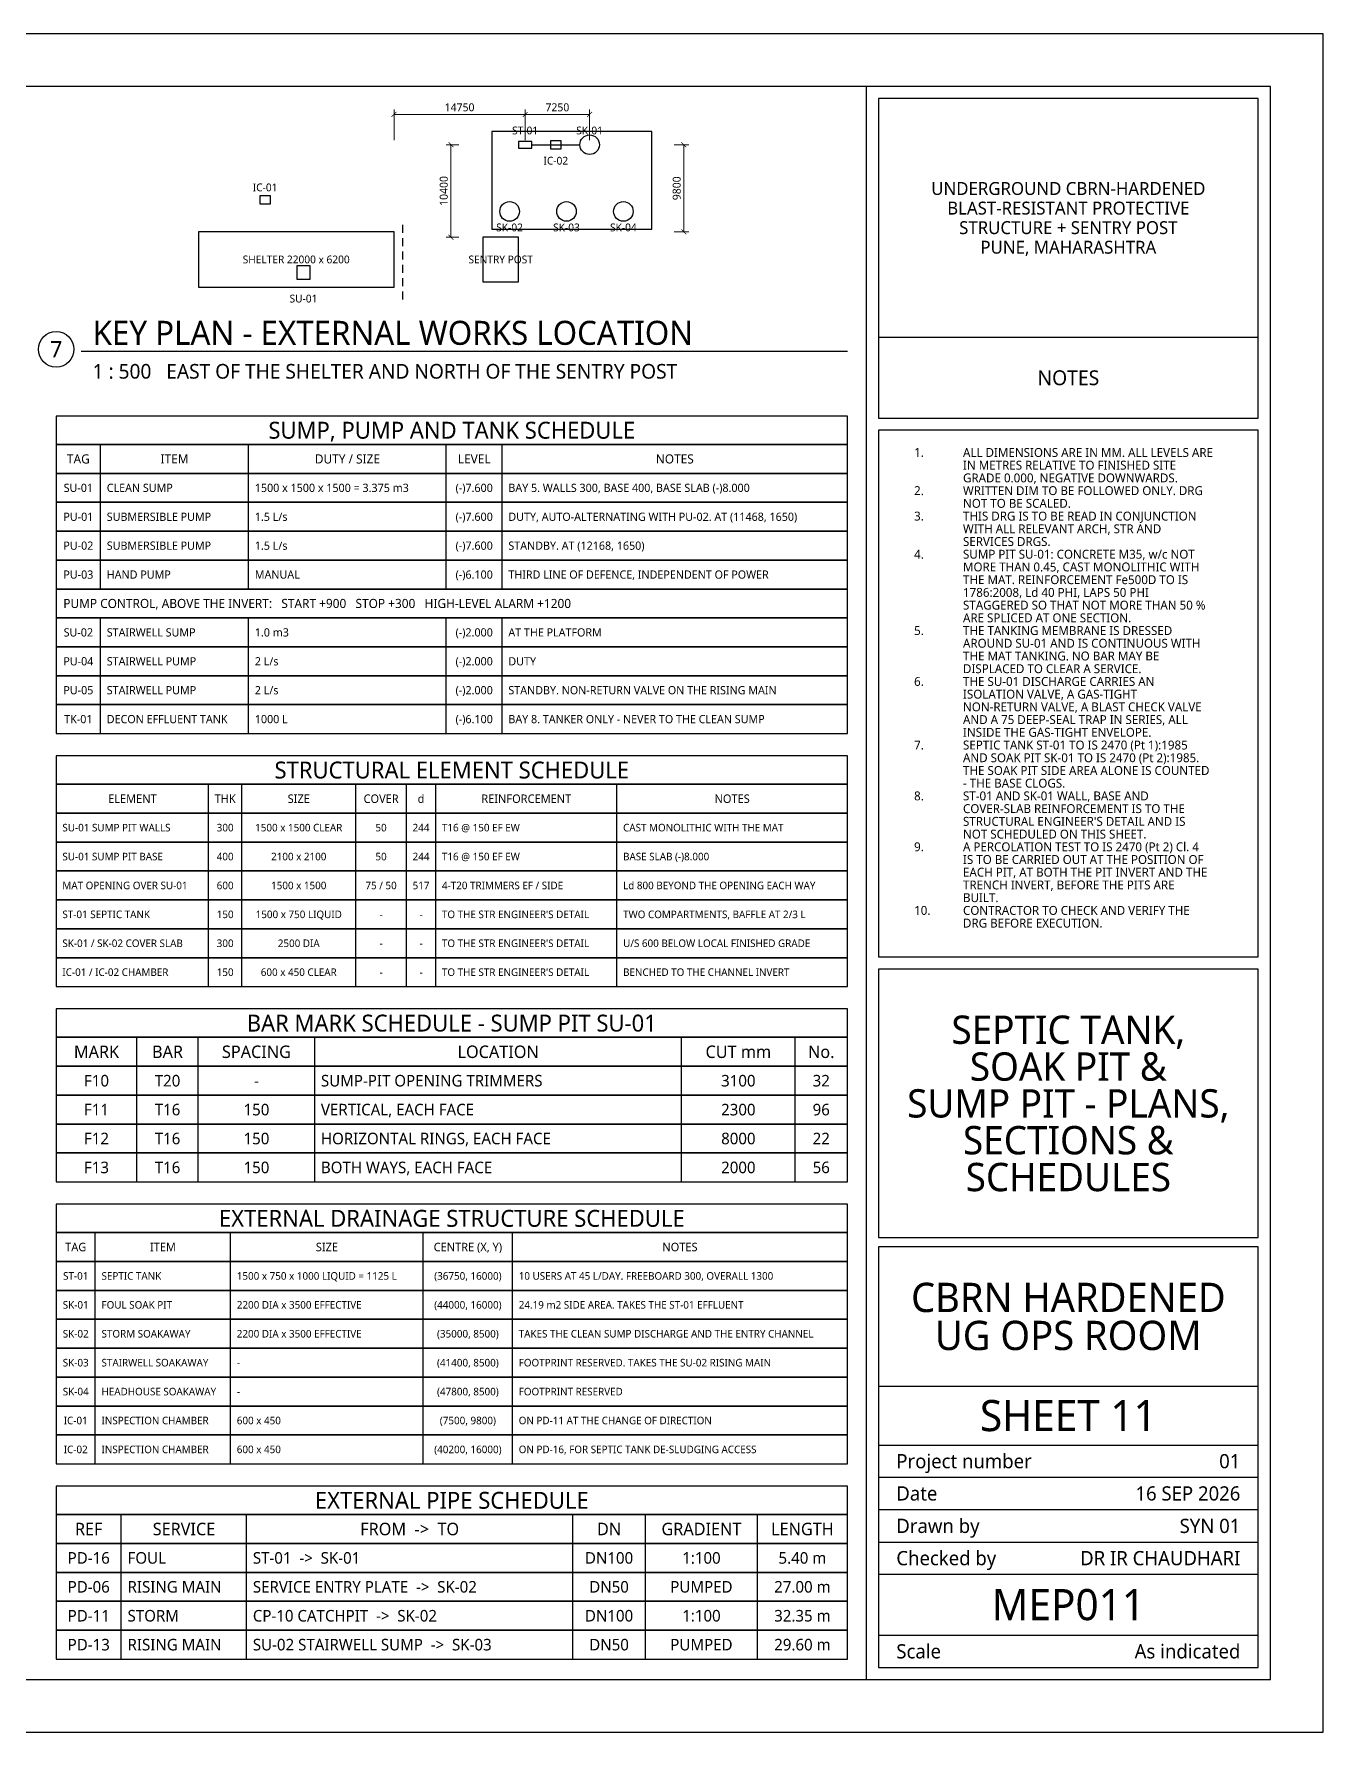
# Model space of a CAD drawing. Header units: millimetres. Extents: x 27 to 567, y 19 to 401.
# Drawn here: x 277 to 567, y 19.1 to 400.9 of the extents above; entities that cross this region are included whole.
import ezdxf
from ezdxf.enums import TextEntityAlignment as Align

# ---------------------------------------------------------------- set-up
doc = ezdxf.new("R2010")
doc.units = ezdxf.units.MM
for name, color, linetype in [('M-PIPE-FOUL', 1, 'Continuous'), ('M-PIPE-STORM', 5, 'Continuous'), ('M-RESERVE', 8, 'Continuous'), ('M-SITE', 7, 'Continuous'), ('S-DIM', 7, 'Continuous'), ('S-HIDDEN', 8, 'Continuous'), ('S-NOTE', 7, 'Continuous'), ('S-TABLE', 7, 'Continuous'), ('S-TEXT', 7, 'Continuous'), ('S-TITLE', 7, 'Continuous')]:
    doc.layers.add(name, color=color, linetype=linetype)
doc.styles.add('OpenSans', font='OpenSans-Regular.ttf')
doc.dimstyles.new('A2-DIM-S', dxfattribs={"dimtxt": 1.8, "dimasz": 1.1, "dimexe": 1.1, "dimexo": 1, "dimgap": 0.7, "dimtad": 1, "dimdec": 0, "dimtxsty": 'OpenSans', "dimblk": 'ARCHTICK', "dimcen": 2.5, "dimclrd": 7, "dimclre": 7, "dimclrt": 7, "dimazin": 3, "dimtfac": 1, "dimtmove": 0, "dimatfit": 3, "dimlwd": 13, "dimlwe": 13})

# ---------------------------------------------------------------- blocks, each defined once
blk = doc.blocks.new('_ARCHTICK')
at = {"color": 0, "linetype": 'BYBLOCK', "const_width": 0.15}
blk.add_lwpolyline([(-0.5, -0.5), (0.5, 0.5)], dxfattribs=at)

msp = doc.modelspace()

# ---------------------------------------------------------------- linework, layer by layer
at = {"layer": 'M-PIPE-FOUL'}
msp.add_line((389, 376), (399.8, 376), dxfattribs=at)
msp.add_lwpolyline([(386, 375.25), (389, 375.25), (389, 376.75), (386, 376.75)], close=True, dxfattribs=at)
for centre in [(402, 376), (384, 361)]:
    msp.add_circle(centre, 2.2, dxfattribs=at)
at = {"layer": 'M-PIPE-STORM'}
msp.add_lwpolyline([(336.136, 345.8), (339.136, 345.8), (339.136, 348.8), (336.136, 348.8)], close=True, dxfattribs=at)
at = {"layer": 'M-RESERVE'}
msp.add_lwpolyline([(380, 357), (416, 357), (416, 379), (380, 379)], close=True, dxfattribs=at)
for centre in [(396.8, 361), (409.6, 361)]:
    msp.add_circle(centre, 2.2, dxfattribs=at)
at = {"layer": 'M-SITE'}
for points in [[(393.2, 375.1), (395.6, 375.1), (395.6, 376.9), (393.2, 376.9)], [(327.8, 362.7), (330.2, 362.7), (330.2, 364.5), (327.8, 364.5)], [(314, 344), (358, 344), (358, 356.4), (314, 356.4)], [(378, 345.2), (386, 345.2), (386, 355.2), (378, 355.2)]]:
    msp.add_lwpolyline(points, close=True, dxfattribs=at)
at = {"layer": 'S-HIDDEN'}
for p, q in [((360, 356.2), (360, 358)), ((360, 353.2), (360, 355)), ((360, 350.2), (360, 352)), ((360, 347.2), (360, 349)), ((360, 344.2), (360, 346)), ((360, 341.2), (360, 343))]:
    msp.add_line(p, q, dxfattribs=at)
at = {"layer": 'S-TABLE'}
for p, q in [((291.9843, 302.1), (291.9843, 308.6)), ((325.2882, 302.1), (325.2882, 308.6)), ((369.7534, 302.1), (369.7534, 308.6)), ((382.3298, 302.1), (382.3298, 308.6)), ((291.9843, 295.6), (291.9843, 302.1)), ((325.2882, 295.6), (325.2882, 302.1)), ((369.7534, 295.6), (369.7534, 302.1)), ((382.3298, 295.6), (382.3298, 302.1)), ((291.9843, 289.1), (291.9843, 295.6)), ((325.2882, 289.1), (325.2882, 295.6)), ((369.7534, 289.1), (369.7534, 295.6)), ((382.3298, 289.1), (382.3298, 295.6)), ((291.9843, 282.6), (291.9843, 289.1)), ((325.2882, 282.6), (325.2882, 289.1)), ((369.7534, 282.6), (369.7534, 289.1)), ((382.3298, 282.6), (382.3298, 289.1)), ((291.9843, 276.1), (291.9843, 282.6)), ((325.2882, 276.1), (325.2882, 282.6)), ((369.7534, 276.1), (369.7534, 282.6)), ((382.3298, 276.1), (382.3298, 282.6)), ((291.9843, 263.1), (291.9843, 269.6)), ((325.2882, 263.1), (325.2882, 269.6)), ((369.7534, 263.1), (369.7534, 269.6)), ((382.3298, 263.1), (382.3298, 269.6)), ((291.9843, 256.6), (291.9843, 263.1)), ((325.2882, 256.6), (325.2882, 263.1)), ((369.7534, 256.6), (369.7534, 263.1)), ((382.3298, 256.6), (382.3298, 263.1)), ((291.9843, 250.1), (291.9843, 256.6)), ((325.2882, 250.1), (325.2882, 256.6)), ((369.7534, 250.1), (369.7534, 256.6)), ((382.3298, 250.1), (382.3298, 256.6)), ((291.9843, 243.6), (291.9843, 250.1)), ((325.2882, 243.6), (325.2882, 250.1)), ((369.7534, 243.6), (369.7534, 250.1)), ((382.3298, 243.6), (382.3298, 250.1)), ((316.2991, 225.7), (316.2991, 232.2)), ((323.7301, 225.7), (323.7301, 232.2)), ((349.4071, 225.7), (349.4071, 232.2)), ((360.7792, 225.7), (360.7792, 232.2)), ((367.3812, 225.7), (367.3812, 232.2)), ((408.1361, 225.7), (408.1361, 232.2)), ((316.2991, 219.2), (316.2991, 225.7)), ((323.7301, 219.2), (323.7301, 225.7)), ((349.4071, 219.2), (349.4071, 225.7)), ((360.7792, 219.2), (360.7792, 225.7)), ((367.3812, 219.2), (367.3812, 225.7)), ((408.1361, 219.2), (408.1361, 225.7)), ((316.2991, 212.7), (316.2991, 219.2)), ((323.7301, 212.7), (323.7301, 219.2)), ((349.4071, 212.7), (349.4071, 219.2)), ((360.7792, 212.7), (360.7792, 219.2)), ((367.3812, 212.7), (367.3812, 219.2)), ((408.1361, 212.7), (408.1361, 219.2)), ((316.2991, 206.2), (316.2991, 212.7)), ((323.7301, 206.2), (323.7301, 212.7)), ((349.4071, 206.2), (349.4071, 212.7)), ((360.7792, 206.2), (360.7792, 212.7)), ((367.3812, 206.2), (367.3812, 212.7)), ((408.1361, 206.2), (408.1361, 212.7)), ((316.2991, 199.7), (316.2991, 206.2)), ((323.7301, 199.7), (323.7301, 206.2)), ((349.4071, 199.7), (349.4071, 206.2)), ((360.7792, 199.7), (360.7792, 206.2)), ((367.3812, 199.7), (367.3812, 206.2)), ((408.1361, 199.7), (408.1361, 206.2)), ((316.2991, 193.2), (316.2991, 199.7)), ((323.7301, 193.2), (323.7301, 199.7)), ((349.4071, 193.2), (349.4071, 199.7)), ((360.7792, 193.2), (360.7792, 199.7)), ((367.3812, 193.2), (367.3812, 199.7)), ((408.1361, 193.2), (408.1361, 199.7)), ((316.2991, 186.7), (316.2991, 193.2)), ((323.7301, 186.7), (323.7301, 193.2)), ((349.4071, 186.7), (349.4071, 193.2)), ((360.7792, 186.7), (360.7792, 193.2)), ((367.3812, 186.7), (367.3812, 193.2)), ((408.1361, 186.7), (408.1361, 193.2)), ((300.1529, 168.8), (300.1529, 175.3)), ((313.9509, 168.8), (313.9509, 175.3)), ((340.1624, 168.8), (340.1624, 175.3)), ((422.7005, 168.8), (422.7005, 175.3)), ((448.2275, 168.8), (448.2275, 175.3)), ((300.1529, 162.3), (300.1529, 168.8)), ((313.9509, 162.3), (313.9509, 168.8)), ((340.1624, 162.3), (340.1624, 168.8)), ((422.7005, 162.3), (422.7005, 168.8)), ((448.2275, 162.3), (448.2275, 168.8)), ((300.1529, 155.8), (300.1529, 162.3)), ((313.9509, 155.8), (313.9509, 162.3)), ((340.1624, 155.8), (340.1624, 162.3)), ((422.7005, 155.8), (422.7005, 162.3)), ((448.2275, 155.8), (448.2275, 162.3)), ((300.1529, 149.3), (300.1529, 155.8)), ((313.9509, 149.3), (313.9509, 155.8)), ((340.1624, 149.3), (340.1624, 155.8)), ((422.7005, 149.3), (422.7005, 155.8)), ((448.2275, 149.3), (448.2275, 155.8)), ((300.1529, 142.8), (300.1529, 149.3)), ((313.9509, 142.8), (313.9509, 149.3)), ((340.1624, 142.8), (340.1624, 149.3)), ((422.7005, 142.8), (422.7005, 149.3)), ((448.2275, 142.8), (448.2275, 149.3)), ((290.8034, 124.9), (290.8034, 131.4)), ((321.2302, 124.9), (321.2302, 131.4)), ((364.583, 124.9), (364.583, 131.4)), ((384.6555, 124.9), (384.6555, 131.4)), ((290.8034, 118.4), (290.8034, 124.9)), ((321.2302, 118.4), (321.2302, 124.9)), ((364.583, 118.4), (364.583, 124.9)), ((384.6555, 118.4), (384.6555, 124.9)), ((290.8034, 111.9), (290.8034, 118.4)), ((321.2302, 111.9), (321.2302, 118.4)), ((364.583, 111.9), (364.583, 118.4)), ((384.6555, 111.9), (384.6555, 118.4)), ((290.8034, 105.4), (290.8034, 111.9)), ((321.2302, 105.4), (321.2302, 111.9)), ((364.583, 105.4), (364.583, 111.9)), ((384.6555, 105.4), (384.6555, 111.9)), ((290.8034, 98.9), (290.8034, 105.4)), ((321.2302, 98.9), (321.2302, 105.4)), ((364.583, 98.9), (364.583, 105.4)), ((384.6555, 98.9), (384.6555, 105.4)), ((290.8034, 92.4), (290.8034, 98.9)), ((321.2302, 92.4), (321.2302, 98.9)), ((364.583, 92.4), (364.583, 98.9)), ((384.6555, 92.4), (384.6555, 98.9)), ((290.8034, 85.9), (290.8034, 92.4)), ((321.2302, 85.9), (321.2302, 92.4)), ((364.583, 85.9), (364.583, 92.4)), ((384.6555, 85.9), (384.6555, 92.4)), ((290.8034, 79.4), (290.8034, 85.9)), ((321.2302, 79.4), (321.2302, 85.9)), ((364.583, 79.4), (364.583, 85.9)), ((384.6555, 79.4), (384.6555, 85.9)), ((296.6577, 61.5), (296.6577, 68)), ((324.8427, 61.5), (324.8427, 68)), ((398.202, 61.5), (398.202, 68)), ((414.5605, 61.5), (414.5605, 68)), ((439.7522, 61.5), (439.7522, 68)), ((296.6577, 55), (296.6577, 61.5)), ((324.8427, 55), (324.8427, 61.5)), ((398.202, 55), (398.202, 61.5)), ((414.5605, 55), (414.5605, 61.5)), ((439.7522, 55), (439.7522, 61.5)), ((296.6577, 48.5), (296.6577, 55)), ((324.8427, 48.5), (324.8427, 55)), ((398.202, 48.5), (398.202, 55)), ((414.5605, 48.5), (414.5605, 55)), ((439.7522, 48.5), (439.7522, 55)), ((296.6577, 42), (296.6577, 48.5)), ((324.8427, 42), (324.8427, 48.5)), ((398.202, 42), (398.202, 48.5)), ((414.5605, 42), (414.5605, 48.5)), ((439.7522, 42), (439.7522, 48.5)), ((296.6577, 35.5), (296.6577, 42)), ((324.8427, 35.5), (324.8427, 42)), ((398.202, 35.5), (398.202, 42)), ((414.5605, 35.5), (414.5605, 42)), ((439.7522, 35.5), (439.7522, 42))]:
    msp.add_line(p, q, dxfattribs=at)
for points in [[(282, 308.6), (460, 308.6), (460, 315), (282, 315)], [(282, 302.1), (460, 302.1), (460, 308.6), (282, 308.6)], [(282, 295.6), (460, 295.6), (460, 302.1), (282, 302.1)], [(282, 289.1), (460, 289.1), (460, 295.6), (282, 295.6)], [(282, 282.6), (460, 282.6), (460, 289.1), (282, 289.1)], [(282, 276.1), (460, 276.1), (460, 282.6), (282, 282.6)], [(282, 269.6), (460, 269.6), (460, 276.1), (282, 276.1)], [(282, 263.1), (460, 263.1), (460, 269.6), (282, 269.6)], [(282, 256.6), (460, 256.6), (460, 263.1), (282, 263.1)], [(282, 250.1), (460, 250.1), (460, 256.6), (282, 256.6)], [(282, 243.6), (460, 243.6), (460, 250.1), (282, 250.1)], [(282, 232.2), (460, 232.2), (460, 238.6), (282, 238.6)], [(282, 225.7), (460, 225.7), (460, 232.2), (282, 232.2)], [(282, 219.2), (460, 219.2), (460, 225.7), (282, 225.7)], [(282, 212.7), (460, 212.7), (460, 219.2), (282, 219.2)], [(282, 206.2), (460, 206.2), (460, 212.7), (282, 212.7)], [(282, 199.7), (460, 199.7), (460, 206.2), (282, 206.2)], [(282, 193.2), (460, 193.2), (460, 199.7), (282, 199.7)], [(282, 186.7), (460, 186.7), (460, 193.2), (282, 193.2)], [(282, 175.3), (460, 175.3), (460, 181.7), (282, 181.7)], [(282, 168.8), (460, 168.8), (460, 175.3), (282, 175.3)], [(282, 162.3), (460, 162.3), (460, 168.8), (282, 168.8)], [(282, 155.8), (460, 155.8), (460, 162.3), (282, 162.3)], [(282, 149.3), (460, 149.3), (460, 155.8), (282, 155.8)], [(282, 142.8), (460, 142.8), (460, 149.3), (282, 149.3)], [(282, 131.4), (460, 131.4), (460, 137.8), (282, 137.8)], [(282, 124.9), (460, 124.9), (460, 131.4), (282, 131.4)], [(282, 118.4), (460, 118.4), (460, 124.9), (282, 124.9)], [(282, 111.9), (460, 111.9), (460, 118.4), (282, 118.4)], [(282, 105.4), (460, 105.4), (460, 111.9), (282, 111.9)], [(282, 98.9), (460, 98.9), (460, 105.4), (282, 105.4)], [(282, 92.4), (460, 92.4), (460, 98.9), (282, 98.9)], [(282, 85.9), (460, 85.9), (460, 92.4), (282, 92.4)], [(282, 79.4), (460, 79.4), (460, 85.9), (282, 85.9)], [(282, 68), (460, 68), (460, 74.4), (282, 74.4)], [(282, 61.5), (460, 61.5), (460, 68), (282, 68)], [(282, 55), (460, 55), (460, 61.5), (282, 61.5)], [(282, 48.5), (460, 48.5), (460, 55), (282, 55)], [(282, 42), (460, 42), (460, 48.5), (282, 48.5)], [(282, 35.5), (460, 35.5), (460, 42), (282, 42)]]:
    msp.add_lwpolyline(points, close=True, dxfattribs=at)
at = {"layer": 'S-TITLE'}
for p, q in [((464.3, 30.9), (464.3, 389.1)), ((467, 332.7), (552.4, 332.7)), ((287.6, 329.6), (460, 329.6)), ((467, 96.9), (552.4, 96.9)), ((467, 83.6), (552.4, 83.6)), ((467, 76.4), (552.4, 76.4)), ((467, 69.1), (552.4, 69.1)), ((467, 61.8), (552.4, 61.8)), ((467, 54.6), (552.4, 54.6)), ((467, 40.9), (552.4, 40.9))]:
    msp.add_line(p, q, dxfattribs=at)
for points in [[(27, 19.1), (567, 19.1), (567, 400.9), (27, 400.9)], [(38.8, 30.9), (555.2, 30.9), (555.2, 389.1), (38.8, 389.1)], [(467, 314.5), (552.4, 314.5), (552.4, 386.4), (467, 386.4)], [(467, 193.4), (552.4, 193.4), (552.4, 311.8), (467, 311.8)], [(467, 130.3), (552.4, 130.3), (552.4, 190.6), (467, 190.6)], [(467, 33.6), (552.4, 33.6), (552.4, 128.2), (467, 128.2)]]:
    msp.add_lwpolyline(points, close=True, dxfattribs=at)
msp.add_circle((282, 330), 4, dxfattribs=at)

# ---------------------------------------------------------------- texts
at = {"layer": 'S-NOTE', "style": 'OpenSans'}
for s, p in [('1.', (475, 305.8)), ('ALL DIMENSIONS ARE IN MM. ALL LEVELS ARE', (486, 305.8)), ('IN METRES RELATIVE TO FINISHED SITE', (486, 302.94)), ('GRADE 0.000, NEGATIVE DOWNWARDS.', (486, 300.08)), ('2.', (475, 297.22)), ('WRITTEN DIM TO BE FOLLOWED ONLY. DRG', (486, 297.22)), ('NOT TO BE SCALED.', (486, 294.36)), ('3.', (475, 291.5)), ('THIS DRG IS TO BE READ IN CONJUNCTION', (486, 291.5)), ('WITH ALL RELEVANT ARCH, STR AND', (486, 288.64)), ('SERVICES DRGS.', (486, 285.78)), ('4.', (475, 282.92)), ('SUMP PIT SU-01: CONCRETE M35, w/c NOT', (486, 282.92)), ('THE MAT. REINFORCEMENT Fe500D TO IS', (486, 277.2)), ('MORE THAN 0.45, CAST MONOLITHIC WITH', (486, 280.06)), ('1786:2008, Ld 40 PHI, LAPS 50 PHI', (486, 274.34)), ('STAGGERED SO THAT NOT MORE THAN 50 %', (486, 271.48)), ('5.', (475, 265.76)), ('ARE SPLICED AT ONE SECTION.', (486, 268.62)), ('THE TANKING MEMBRANE IS DRESSED', (486, 265.76)), ('AROUND SU-01 AND IS CONTINUOUS WITH', (486, 262.9)), ('THE MAT TANKING. NO BAR MAY BE', (486, 260.04)), ('6.', (475, 254.32)), ('THE SU-01 DISCHARGE CARRIES AN', (486, 254.32)), ('DISPLACED TO CLEAR A SERVICE.', (486, 257.18)), ('ISOLATION VALVE, A GAS-TIGHT', (486, 251.46)), ('NON-RETURN VALVE, A BLAST CHECK VALVE', (486, 248.6)), ('AND A 75 DEEP-SEAL TRAP IN SERIES, ALL', (486, 245.74)), ('INSIDE THE GAS-TIGHT ENVELOPE.', (486, 242.88)), ('7.', (475, 240.02)), ('SEPTIC TANK ST-01 TO IS 2470 (Pt 1):1985', (486, 240.02)), ('AND SOAK PIT SK-01 TO IS 2470 (Pt 2):1985.', (486, 237.16)), ('THE SOAK PIT SIDE AREA ALONE IS COUNTED', (486, 234.3)), ('- THE BASE CLOGS.', (486, 231.44)), ('8.', (475, 228.58)), ('ST-01 AND SK-01 WALL, BASE AND', (486, 228.58)), ('COVER-SLAB REINFORCEMENT IS TO THE', (486, 225.72)), ("STRUCTURAL ENGINEER'S DETAIL AND IS", (486, 222.86)), ('NOT SCHEDULED ON THIS SHEET.', (486, 220)), ('9.', (475, 217.14)), ('A PERCOLATION TEST TO IS 2470 (Pt 2) Cl. 4', (486, 217.14)), ('IS TO BE CARRIED OUT AT THE POSITION OF', (486, 214.28)), ('TRENCH INVERT, BEFORE THE PITS ARE', (486, 208.56)), ('EACH PIT, AT BOTH THE PIT INVERT AND THE', (486, 211.42)), ('BUILT.', (486, 205.7)), ('10.', (475, 202.84)), ('CONTRACTOR TO CHECK AND VERIFY THE', (486, 202.84)), ('DRG BEFORE EXECUTION.', (486, 199.98))]:
    msp.add_text(s, height=2, dxfattribs=at).set_placement(p)
at = {"layer": 'S-TABLE', "style": 'OpenSans'}
for s, height, p in [('SUMP, PUMP AND TANK SCHEDULE', 3.8, (371, 311.8)), ('TAG', 2.05, (286.9921, 305.35)), ('ITEM', 2.05, (308.6363, 305.35)), ('DUTY / SIZE', 2.05, (347.5208, 305.35)), ('LEVEL', 2.05, (376.0416, 305.35)), ('NOTES', 2.05, (421.1649, 305.35)), ('SU-01', 1.85, (286.9921, 298.85)), ('(-)7.600', 1.85, (376.0416, 298.85)), ('PU-01', 1.85, (286.9921, 292.35)), ('(-)7.600', 1.85, (376.0416, 292.35)), ('PU-02', 1.85, (286.9921, 285.85)), ('(-)7.600', 1.85, (376.0416, 285.85)), ('PU-03', 1.85, (286.9921, 279.35)), ('(-)6.100', 1.85, (376.0416, 279.35)), ('SU-02', 1.85, (286.9921, 266.35)), ('(-)2.000', 1.85, (376.0416, 266.35)), ('PU-04', 1.85, (286.9921, 259.85)), ('(-)2.000', 1.85, (376.0416, 259.85)), ('PU-05', 1.85, (286.9921, 253.35)), ('(-)2.000', 1.85, (376.0416, 253.35)), ('TK-01', 1.85, (286.9921, 246.85)), ('(-)6.100', 1.85, (376.0416, 246.85)), ('STRUCTURAL ELEMENT SCHEDULE', 3.8, (371, 235.4)), ('ELEMENT', 1.9, (299.1496, 228.95)), ('THK', 1.9, (320.0146, 228.95)), ('SIZE', 1.9, (336.5686, 228.95)), ('COVER', 1.9, (355.0931, 228.95)), ('d', 1.9, (364.0802, 228.95)), ('REINFORCEMENT', 1.9, (387.7587, 228.95)), ('NOTES', 1.9, (434.0681, 228.95)), ('300', 1.7, (320.0146, 222.45)), ('1500 x 1500 CLEAR', 1.7, (336.5686, 222.45)), ('50', 1.7, (355.0931, 222.45)), ('244', 1.7, (364.0802, 222.45)), ('400', 1.7, (320.0146, 215.95)), ('2100 x 2100', 1.7, (336.5686, 215.95)), ('50', 1.7, (355.0931, 215.95)), ('244', 1.7, (364.0802, 215.95)), ('600', 1.7, (320.0146, 209.45)), ('1500 x 1500', 1.7, (336.5686, 209.45)), ('75 / 50', 1.7, (355.0931, 209.45)), ('517', 1.7, (364.0802, 209.45)), ('150', 1.7, (320.0146, 202.95)), ('1500 x 750 LIQUID', 1.7, (336.5686, 202.95)), ('-', 1.7, (355.0931, 202.95)), ('-', 1.7, (364.0802, 202.95)), ('300', 1.7, (320.0146, 196.45)), ('2500 DIA', 1.7, (336.5686, 196.45)), ('-', 1.7, (355.0931, 196.45)), ('-', 1.7, (364.0802, 196.45)), ('150', 1.7, (320.0146, 189.95)), ('600 x 450 CLEAR', 1.7, (336.5686, 189.95)), ('-', 1.7, (355.0931, 189.95)), ('-', 1.7, (364.0802, 189.95)), ('BAR MARK SCHEDULE - SUMP PIT SU-01', 3.8, (371, 178.5)), ('MARK', 2.8, (291.0765, 172.05)), ('BAR', 2.8, (307.0519, 172.05)), ('SPACING', 2.8, (327.0567, 172.05)), ('LOCATION', 2.8, (381.4315, 172.05)), ('CUT mm', 2.8, (435.464, 172.05)), ('No.', 2.8, (454.1137, 172.05)), ('F10', 2.6, (291.0765, 165.55)), ('T20', 2.6, (307.0519, 165.55)), ('-', 2.6, (327.0567, 165.55)), ('3100', 2.6, (435.464, 165.55)), ('32', 2.6, (454.1137, 165.55)), ('T16', 2.6, (307.0519, 159.05)), ('150', 2.6, (327.0567, 159.05)), ('2300', 2.6, (435.464, 159.05)), ('96', 2.6, (454.1137, 159.05)), ('F11', 2.6, (291.0765, 159.05)), ('F12', 2.6, (291.0765, 152.55)), ('T16', 2.6, (307.0519, 152.55)), ('150', 2.6, (327.0567, 152.55)), ('8000', 2.6, (435.464, 152.55)), ('22', 2.6, (454.1137, 152.55)), ('F13', 2.6, (291.0765, 146.05)), ('T16', 2.6, (307.0519, 146.05)), ('150', 2.6, (327.0567, 146.05)), ('2000', 2.6, (435.464, 146.05)), ('56', 2.6, (454.1137, 146.05)), ('EXTERNAL DRAINAGE STRUCTURE SCHEDULE', 3.8, (371, 134.6)), ('TAG', 1.9, (286.4017, 128.15)), ('ITEM', 1.9, (306.0168, 128.15)), ('SIZE', 1.9, (342.9066, 128.15)), ('CENTRE (X, Y)', 1.9, (374.6192, 128.15)), ('NOTES', 1.9, (422.3278, 128.15)), ('ST-01', 1.7, (286.4017, 121.65)), ('(36750, 16000)', 1.7, (374.6192, 121.65)), ('SK-01', 1.7, (286.4017, 115.15)), ('(44000, 16000)', 1.7, (374.6192, 115.15)), ('SK-02', 1.7, (286.4017, 108.65)), ('(35000, 8500)', 1.7, (374.6192, 108.65)), ('SK-03', 1.7, (286.4017, 102.15)), ('(41400, 8500)', 1.7, (374.6192, 102.15)), ('SK-04', 1.7, (286.4017, 95.65)), ('(47800, 8500)', 1.7, (374.6192, 95.65)), ('IC-01', 1.7, (286.4017, 89.15)), ('(7500, 9800)', 1.7, (374.6192, 89.15)), ('IC-02', 1.7, (286.4017, 82.65)), ('(40200, 16000)', 1.7, (374.6192, 82.65)), ('EXTERNAL PIPE SCHEDULE', 3.8, (371, 71.2)), ('REF', 2.8, (289.3289, 64.75)), ('SERVICE', 2.8, (310.7502, 64.75)), ('FROM  ->  TO', 2.8, (361.5223, 64.75)), ('DN', 2.8, (406.3812, 64.75)), ('GRADIENT', 2.8, (427.1563, 64.75)), ('LENGTH', 2.8, (449.8761, 64.75)), ('PD-16', 2.6, (289.3289, 58.25)), ('DN100', 2.6, (406.3812, 58.25)), ('1:100', 2.6, (427.1563, 58.25)), ('5.40 m', 2.6, (449.8761, 58.25)), ('PD-06', 2.6, (289.3289, 51.75)), ('DN50', 2.6, (406.3812, 51.75)), ('PUMPED', 2.6, (427.1563, 51.75)), ('27.00 m', 2.6, (449.8761, 51.75)), ('PD-11', 2.6, (289.3289, 45.25)), ('DN100', 2.6, (406.3812, 45.25)), ('1:100', 2.6, (427.1563, 45.25)), ('32.35 m', 2.6, (449.8761, 45.25)), ('PD-13', 2.6, (289.3289, 38.75)), ('DN50', 2.6, (406.3812, 38.75)), ('PUMPED', 2.6, (427.1563, 38.75)), ('29.60 m', 2.6, (449.8761, 38.75))]:
    msp.add_text(s, height=height, dxfattribs=at).set_placement(p, align=Align.MIDDLE_CENTER)
for s, height, p in [('CLEAN SUMP', 1.85, (293.3843, 298.85)), ('1500 x 1500 x 1500 = 3.375 m3', 1.85, (326.6882, 298.85)), ('BAY 5. WALLS 300, BASE 400, BASE SLAB (-)8.000', 1.85, (383.7298, 298.85)), ('SUBMERSIBLE PUMP', 1.85, (293.3843, 292.35)), ('1.5 L/s', 1.85, (326.6882, 292.35)), ('DUTY, AUTO-ALTERNATING WITH PU-02. AT (11468, 1650)', 1.85, (383.7298, 292.35)), ('SUBMERSIBLE PUMP', 1.85, (293.3843, 285.85)), ('1.5 L/s', 1.85, (326.6882, 285.85)), ('STANDBY. AT (12168, 1650)', 1.85, (383.7298, 285.85)), ('HAND PUMP', 1.85, (293.3843, 279.35)), ('MANUAL', 1.85, (326.6882, 279.35)), ('THIRD LINE OF DEFENCE, INDEPENDENT OF POWER', 1.85, (383.7298, 279.35)), ('PUMP CONTROL, ABOVE THE INVERT:   START +900   STOP +300   HIGH-LEVEL ALARM +1200', 2.05, (283.6, 272.85)), ('STAIRWELL SUMP', 1.85, (293.3843, 266.35)), ('1.0 m3', 1.85, (326.6882, 266.35)), ('AT THE PLATFORM', 1.85, (383.7298, 266.35)), ('STAIRWELL PUMP', 1.85, (293.3843, 259.85)), ('2 L/s', 1.85, (326.6882, 259.85)), ('DUTY', 1.85, (383.7298, 259.85)), ('STAIRWELL PUMP', 1.85, (293.3843, 253.35)), ('2 L/s', 1.85, (326.6882, 253.35)), ('STANDBY. NON-RETURN VALVE ON THE RISING MAIN', 1.85, (383.7298, 253.35)), ('DECON EFFLUENT TANK', 1.85, (293.3843, 246.85)), ('1000 L', 1.85, (326.6882, 246.85)), ('BAY 8. TANKER ONLY - NEVER TO THE CLEAN SUMP', 1.85, (383.7298, 246.85)), ('SU-01 SUMP PIT WALLS', 1.7, (283.4, 222.45)), ('T16 @ 150 EF EW', 1.7, (368.7812, 222.45)), ('CAST MONOLITHIC WITH THE MAT', 1.7, (409.5361, 222.45)), ('SU-01 SUMP PIT BASE', 1.7, (283.4, 215.95)), ('T16 @ 150 EF EW', 1.7, (368.7812, 215.95)), ('BASE SLAB (-)8.000', 1.7, (409.5361, 215.95)), ('MAT OPENING OVER SU-01', 1.7, (283.4, 209.45)), ('4-T20 TRIMMERS EF / SIDE', 1.7, (368.7812, 209.45)), ('Ld 800 BEYOND THE OPENING EACH WAY', 1.7, (409.5361, 209.45)), ('ST-01 SEPTIC TANK', 1.7, (283.4, 202.95)), ("TO THE STR ENGINEER'S DETAIL", 1.7, (368.7812, 202.95)), ('TWO COMPARTMENTS, BAFFLE AT 2/3 L', 1.7, (409.5361, 202.95)), ('SK-01 / SK-02 COVER SLAB', 1.7, (283.4, 196.45)), ("TO THE STR ENGINEER'S DETAIL", 1.7, (368.7812, 196.45)), ('U/S 600 BELOW LOCAL FINISHED GRADE', 1.7, (409.5361, 196.45)), ('IC-01 / IC-02 CHAMBER', 1.7, (283.4, 189.95)), ("TO THE STR ENGINEER'S DETAIL", 1.7, (368.7812, 189.95)), ('BENCHED TO THE CHANNEL INVERT', 1.7, (409.5361, 189.95)), ('SUMP-PIT OPENING TRIMMERS', 2.6, (341.5624, 165.55)), ('VERTICAL, EACH FACE', 2.6, (341.5624, 159.05)), ('HORIZONTAL RINGS, EACH FACE', 2.6, (341.5624, 152.55)), ('BOTH WAYS, EACH FACE', 2.6, (341.5624, 146.05)), ('SEPTIC TANK', 1.7, (292.2034, 121.65)), ('1500 x 750 x 1000 LIQUID = 1125 L', 1.7, (322.6302, 121.65)), ('10 USERS AT 45 L/DAY. FREEBOARD 300, OVERALL 1300', 1.7, (386.0555, 121.65)), ('FOUL SOAK PIT', 1.7, (292.2034, 115.15)), ('2200 DIA x 3500 EFFECTIVE', 1.7, (322.6302, 115.15)), ('24.19 m2 SIDE AREA. TAKES THE ST-01 EFFLUENT', 1.7, (386.0555, 115.15)), ('STORM SOAKAWAY', 1.7, (292.2034, 108.65)), ('2200 DIA x 3500 EFFECTIVE', 1.7, (322.6302, 108.65)), ('TAKES THE CLEAN SUMP DISCHARGE AND THE ENTRY CHANNEL', 1.7, (386.0555, 108.65)), ('STAIRWELL SOAKAWAY', 1.7, (292.2034, 102.15)), ('-', 1.7, (322.6302, 102.15)), ('FOOTPRINT RESERVED. TAKES THE SU-02 RISING MAIN', 1.7, (386.0555, 102.15)), ('HEADHOUSE SOAKAWAY', 1.7, (292.2034, 95.65)), ('-', 1.7, (322.6302, 95.65)), ('FOOTPRINT RESERVED', 1.7, (386.0555, 95.65)), ('INSPECTION CHAMBER', 1.7, (292.2034, 89.15)), ('600 x 450', 1.7, (322.6302, 89.15)), ('ON PD-11 AT THE CHANGE OF DIRECTION', 1.7, (386.0555, 89.15)), ('INSPECTION CHAMBER', 1.7, (292.2034, 82.65)), ('600 x 450', 1.7, (322.6302, 82.65)), ('ON PD-16, FOR SEPTIC TANK DE-SLUDGING ACCESS', 1.7, (386.0555, 82.65)), ('FOUL', 2.6, (298.0577, 58.25)), ('ST-01  ->  SK-01', 2.6, (326.2427, 58.25)), ('RISING MAIN', 2.6, (298.0577, 51.75)), ('SERVICE ENTRY PLATE  ->  SK-02', 2.6, (326.2427, 51.75)), ('STORM', 2.6, (298.0577, 45.25)), ('CP-10 CATCHPIT  ->  SK-02', 2.6, (326.2427, 45.25)), ('RISING MAIN', 2.6, (298.0577, 38.75)), ('SU-02 STAIRWELL SUMP  ->  SK-03', 2.6, (326.2427, 38.75))]:
    msp.add_text(s, height=height, dxfattribs=at).set_placement(p, align=Align.MIDDLE_LEFT)
at = {"layer": 'S-TEXT', "style": 'OpenSans'}
for s, p in [('ST-01', (387.5, 379.2)), ('SK-01', (402, 379.2)), ('IC-02', (394.4, 372.4)), ('IC-01', (329, 366.4)), ('SK-02', (384, 357.4)), ('SK-03', (396.8, 357.4)), ('SK-04', (409.6, 357.4)), ('SHELTER 22000 x 6200', (336, 350.2)), ('SENTRY POST', (382, 350.2)), ('SU-01', (337.636, 341.4))]:
    msp.add_text(s, height=1.75, dxfattribs=at).set_placement(p, align=Align.MIDDLE_CENTER)
msp.add_text('1 : 500   EAST OF THE SHELTER AND NORTH OF THE SENTRY POST', height=3.3, dxfattribs=at).set_placement((290.2, 323.4))
at = {"layer": 'S-TITLE', "style": 'OpenSans'}
for s, height, p in [('UNDERGROUND CBRN-HARDENED', 2.9, (509.7, 366.15)), ('BLAST-RESISTANT PROTECTIVE', 2.9, (509.7, 361.75)), ('STRUCTURE + SENTRY POST', 2.9, (509.7, 357.35)), ('PUNE, MAHARASHTRA', 2.9, (509.7, 352.95)), ('7', 3.672, (282, 330)), ('NOTES', 3.335, (509.7, 323.6)), ('SEPTIC TANK,', 6.370387, (509.7, 177.013)), ('SOAK PIT &', 6.37039, (509.7, 168.7315)), ('SUMP PIT - PLANS,', 6.370387, (509.7, 160.45)), ('SECTIONS &', 6.37039, (509.7, 152.1685)), ('SCHEDULES', 6.37039, (509.7, 143.887)), ('CBRN HARDENED', 6.58, (509.7, 116.827)), ('UG OPS ROOM', 6.58, (509.7, 108.273)), ('SHEET 11', 7, (509.7, 90.25)), ('MEP011', 7, (509.7, 47.75))]:
    msp.add_text(s, height=height, dxfattribs=at).set_placement(p, align=Align.MIDDLE_CENTER)
msp.add_text('KEY PLAN - EXTERNAL WORKS LOCATION', height=5.4, dxfattribs=at).set_placement((290.2, 331))
for s, p in [('Project number', (471, 80)), ('Date', (471, 72.75)), ('Drawn by', (471, 65.45)), ('Checked by', (471, 58.2)), ('Scale', (471, 37.25))]:
    msp.add_text(s, height=3.2, dxfattribs=at).set_placement(p, align=Align.MIDDLE_LEFT)
for s, p in [('01', (548.4, 80)), ('16 SEP 2026', (548.4, 72.75)), ('SYN 01', (548.4, 65.45)), ('DR IR CHAUDHARI', (548.4, 58.2)), ('As indicated', (548.4, 37.25))]:
    msp.add_text(s, height=3.2, dxfattribs=at).set_placement(p, align=Align.MIDDLE_RIGHT)

# ---------------------------------------------------------------- dimensions: what is measured, and where the dimension line sits
at = {"layer": 'S-DIM'}
for base, p1, p2 in [((358, 382.8), (358, 376), (387.5, 376)), ((387.5, 382.8), (387.5, 376), (402, 376))]:
    msp.add_linear_dim(base=base, p1=p1, p2=p2, dimstyle='A2-DIM-S', override={"dimlfac": 500}, dxfattribs=at).render()
for base, p1, p2 in [((370.8, 355.2), (373.6, 355.2), (373.6, 376)), ((423.2, 356.4), (420, 356.4), (420, 376))]:
    msp.add_linear_dim(base=base, p1=p1, p2=p2, angle=90, dimstyle='A2-DIM-S', override={"dimlfac": 500}, dxfattribs=at).render()

doc.saveas('drawing.dxf')
